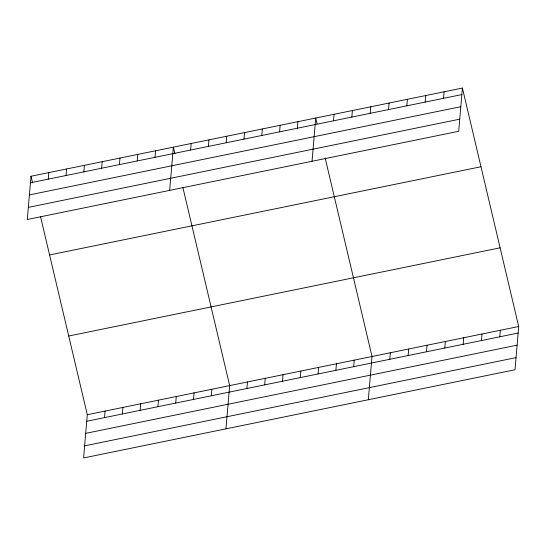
<?xml version="1.0" encoding="UTF-8"?>
<svg xmlns="http://www.w3.org/2000/svg" width="546" height="546" viewBox="0 0 546 546"><rect width="100%" height="100%" fill="white"/><g stroke="black" fill="none" stroke-linecap="round" stroke-linejoin="round"><path stroke-width="0.82" d="M31.006 176.249L27.3 219.492L458.701 131.286L462.407 88.049L31.006 176.249L32.569 182.876M48.239 179.149L48.799 172.611M66.039 175.512L66.598 168.973M83.831 171.874L84.391 165.336M101.624 168.236L102.191 161.698M40.588 216.844L87.299 414.714L83.593 457.951L514.994 369.751L518.7 326.508L462.407 88.049M119.424 164.599L119.984 158.06M104.532 417.615L105.091 411.077M137.217 160.954L137.776 154.422M122.331 413.977L122.891 407.439M155.016 157.316L155.576 150.785M140.124 410.339L140.684 403.801M169.663 190.383L173.369 147.147L174.932 153.774M157.917 406.695L158.476 400.163M190.602 150.041L191.161 143.509M175.716 403.057L176.276 396.526M208.401 146.403L208.961 139.865M193.509 399.419L194.069 392.888M226.194 142.765L226.754 136.227M211.309 395.782L211.868 389.243M243.987 139.128L244.553 132.589M225.955 428.842L229.661 385.606L182.951 187.735M261.787 135.49L262.346 128.952M246.894 388.506L247.454 381.968M279.579 131.852L280.139 125.314M264.694 384.869L265.254 378.33M297.379 128.208L297.939 121.676M282.487 381.231L283.046 374.692M312.025 161.275L315.731 118.038L317.103 123.833M300.28 377.593L300.839 371.055M333.504 120.823L334.063 114.285M318.079 373.949L318.639 367.417M351.842 117.076L352.402 110.538M335.872 370.311L336.432 363.779M370.174 113.329L370.734 106.791M353.665 366.673L354.231 360.142M388.506 109.575L389.073 103.044M368.318 399.74L372.024 356.497L325.116 157.794M406.845 105.828L407.405 99.29M389.796 359.288L390.356 352.75M425.177 102.082L425.737 95.543M408.135 355.542L408.695 349.003M443.516 98.335L444.075 91.796M426.467 351.788L427.027 345.256M444.799 348.041L445.359 341.503M463.138 344.294L463.697 337.756M481.47 340.547L482.029 334.009M499.808 336.793L500.368 330.262M30.446 182.787L461.848 94.581M29.409 194.902L460.81 106.695M28.337 207.378L459.739 119.171M49.584 254.948L480.985 166.742M68.721 336.022L500.122 247.816M87.299 414.714L518.7 326.508M86.739 421.253L518.14 333.046M85.702 433.36L517.103 345.161M84.63 445.843L516.031 357.637"/></g></svg>
